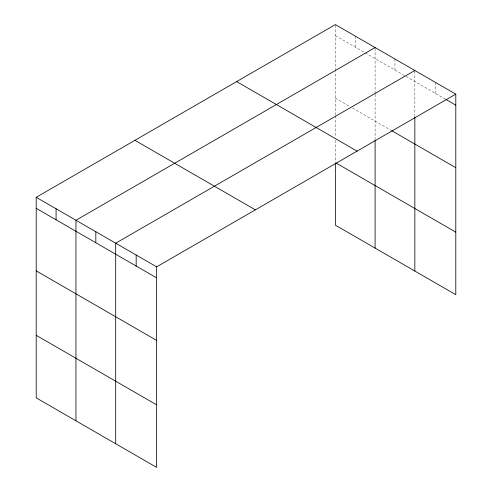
<?xml version="1.0" encoding="UTF-8"?>
<svg xmlns="http://www.w3.org/2000/svg" width="492" height="492" viewBox="0 0 492 492"><rect width="100%" height="100%" fill="white"/><g stroke="black" fill="none" stroke-linecap="round" stroke-linejoin="round"><path stroke-width="0.37" stroke-dasharray="2.46 1.84" d="M335.353 115.042L335.353 71.469M335.353 70.707L335.353 24.6M375.101 94.415L375.101 139.525M375.101 93.652L375.101 47.546M414.848 116.598L414.848 70.491M335.353 35.615L364.504 52.447M365.162 52.829L445.229 99.052M335.353 98.166L349.929 106.58M352.579 108.105L390.999 130.288M435.322 82.312L435.322 93.332M394.971 59.022L394.971 70.036M355.23 36.076L355.23 47.091M335.353 115.811L335.353 137.286M335.353 140.355L335.353 162.606"/><path stroke-width="0.74" d="M455.795 94.138L335.353 24.6L36.205 197.31L36.205 397.862L156.647 467.4L156.647 266.849L455.795 94.138L455.795 294.69L335.353 225.151L335.353 163.369M414.848 117.36L414.848 271.043M375.101 47.546L75.953 220.262L75.953 420.814M414.848 70.491L115.694 243.208L115.694 443.759M445.887 99.433L455.795 105.153M391.663 130.669L455.795 167.698M236.634 81.598L357.075 151.13M336.018 162.987L455.795 232.138M134.925 140.318L255.366 209.85M36.205 197.31L156.647 266.849M36.205 208.331L156.647 277.863M36.205 270.877L156.647 340.415M36.205 335.316L156.647 404.854M375.101 140.288L375.101 248.097M136.167 255.028L136.167 266.043M95.823 231.732L95.823 242.753M56.076 208.786L56.076 219.801"/></g></svg>
